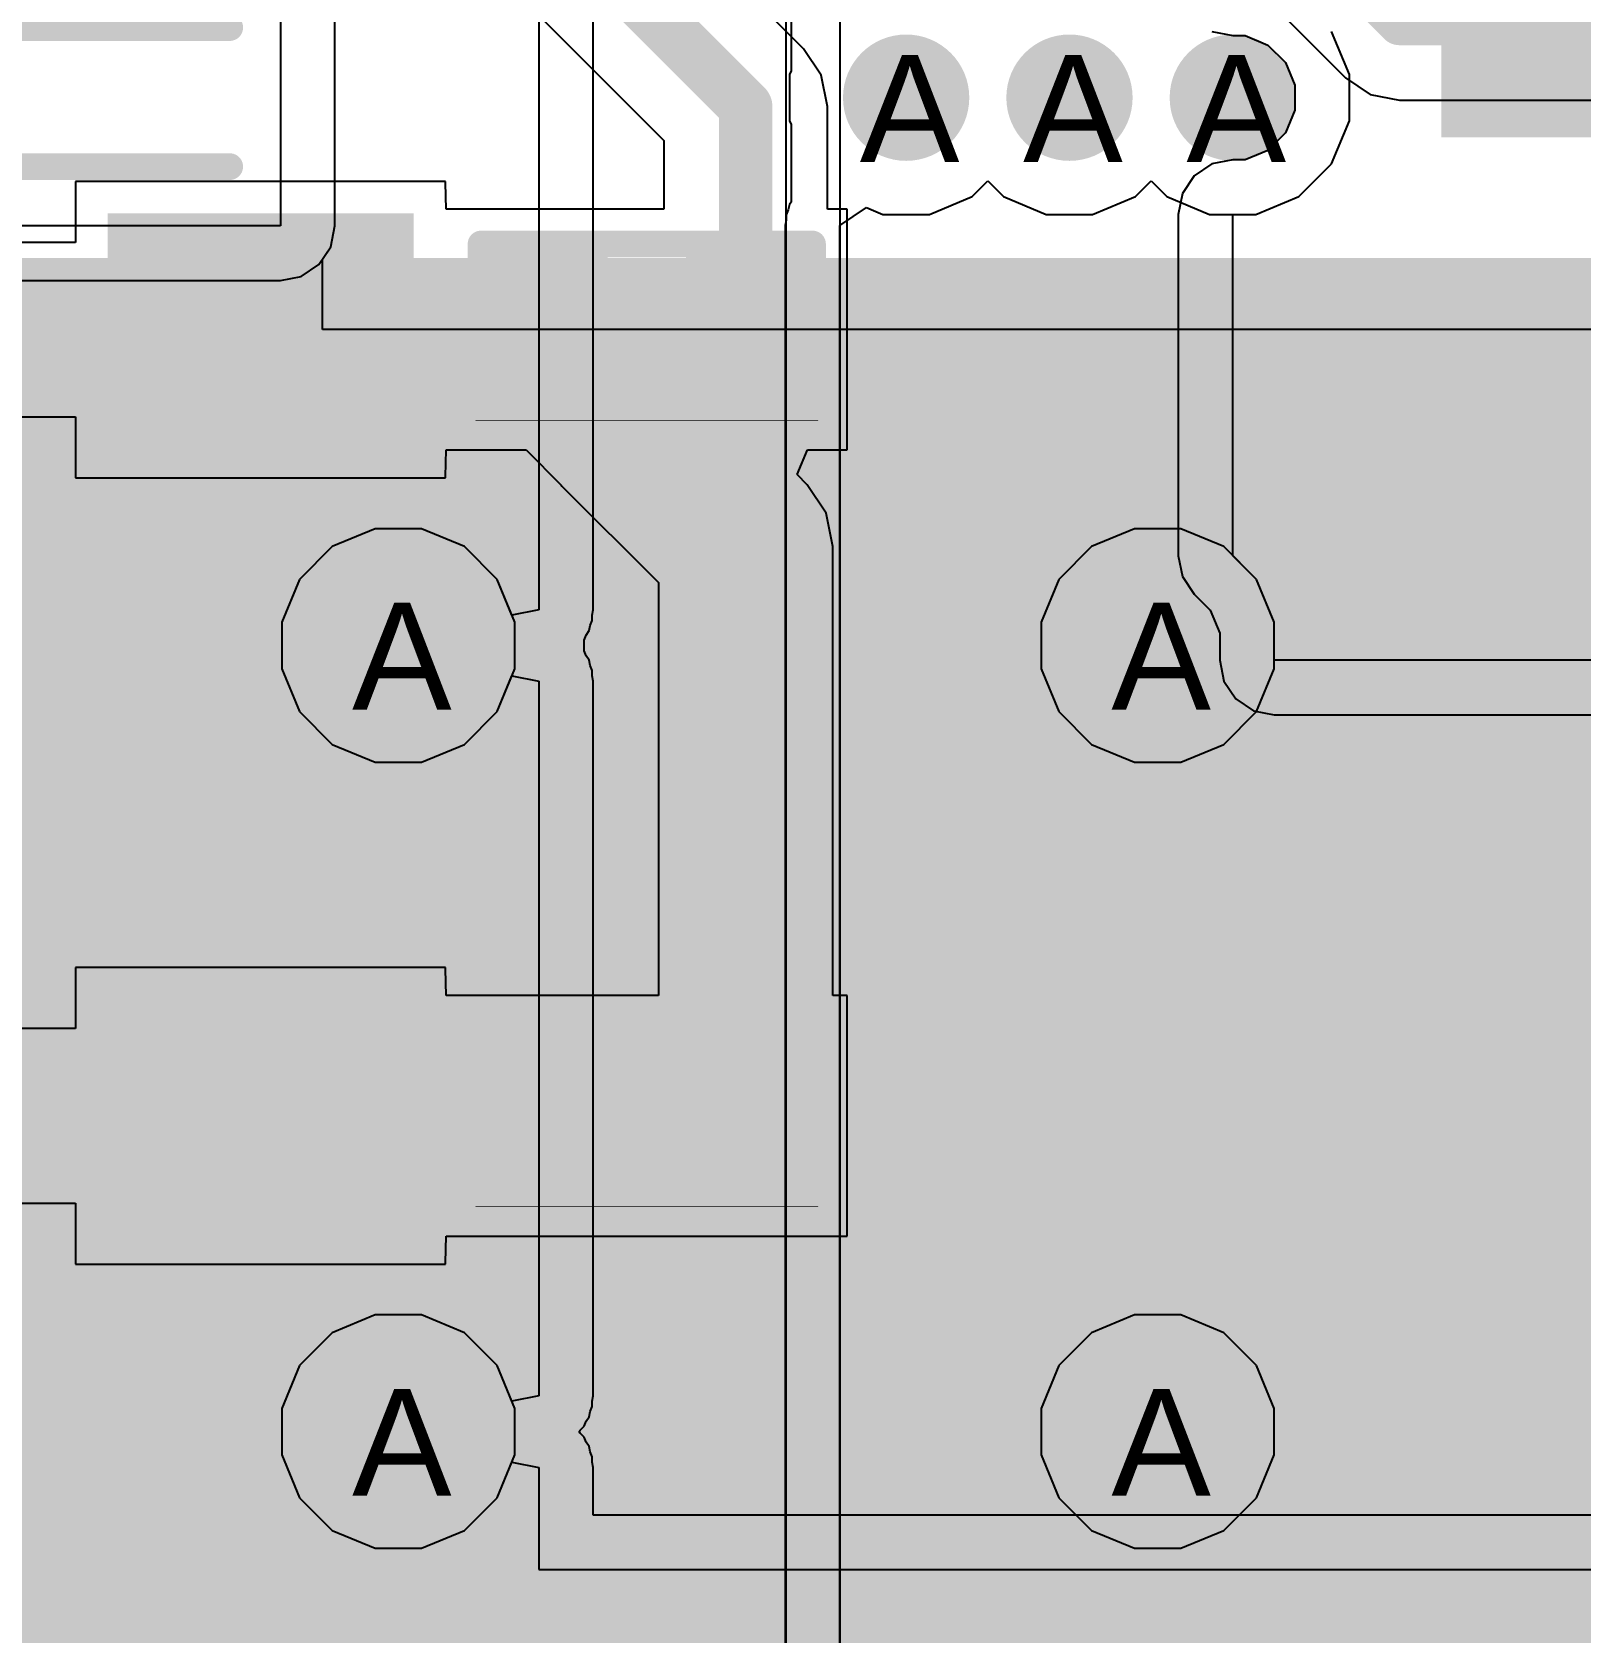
# Model space of a CAD drawing. Header units: inches. Extents: x 0 to 208, y 0 to 213.
# Drawn here: x 0.213 to 0.5028, y 3.0741 to 3.3735 of the extents above; entities that cross this region are included whole.
import ezdxf

# ---------------------------------------------------------------- set-up
doc = ezdxf.new("R2010")
doc.units = ezdxf.units.IN
doc.header["$MEASUREMENT"] = 0
for name, color, linetype in [('Bottom Layer', 5, 'Continuous'), ('Bottom Paste', 16, 'Continuous'), ('Bottom Solder', 6, 'Continuous'), ('Drill Drawing', 1, 'Continuous'), ('L2_GND1', 16, 'Continuous'), ('L3_SIG1', 76, 'Continuous'), ('L4_PWR', 90, 'Continuous'), ('L5_GND2', 156, 'Continuous'), ('L6_SIG2', 130, 'Continuous'), ('L7_GND3', 216, 'Continuous'), ('Top Layer', 1, 'Continuous'), ('Top Overlay', 2, 'Continuous'), ('Top Paste', 8, 'Continuous'), ('Top Solder', 216, 'Continuous'), ('Via Holes', 16, 'Continuous')]:
    doc.layers.add(name, color=color, linetype=linetype)
doc.styles.add('Arial', font='', dxfattribs={"height": 0.2})
doc.styles.get('Arial').set_extended_font_data('Arial')

# ---------------------------------------------------------------- blocks, each defined once
blk = doc.blocks.new('RVT1H101M0607_16')
at = {"layer": 'Top Layer'}
blk.add_hatch(color=1, dxfattribs=at).paths.add_polyline_path([(-0.17913385, 0.03149555), (-0.04133855, 0.03149555), (-0.04133855, -0.03149655), (-0.17913385, -0.03149655)])
at = {"layer": 'Top Paste'}
blk.add_hatch(color=8, dxfattribs=at).paths.add_polyline_path([(-0.17913385, 0.03149555), (-0.04133855, 0.03149555), (-0.04133855, -0.03149655), (-0.17913385, -0.03149655)])
at = {"layer": 'Top Solder'}
blk.add_hatch(color=216, dxfattribs=at).paths.add_polyline_path([(-0.18313385, 0.03549555), (-0.03733855, 0.03549555), (-0.03733855, -0.03549655), (-0.18313385, -0.03549655)])
blk = doc.blocks.new('TO_263_5__D2PAK__B_187')
at = {"layer": 'Bottom Layer'}
blk.add_hatch(color=5, dxfattribs=at).paths.add_polyline_path([(-0.22007865, 0.01505965), (0.22007885, 0.01505965), (0.22007885, -0.37509785), (-0.22007865, -0.37509785)])
at = {"layer": 'Bottom Paste'}
blk.add_hatch(color=16, dxfattribs=at).paths.add_polyline_path([(-0.22007865, 0.01505965), (0.22007885, 0.01505965), (0.22007885, -0.37509785), (-0.22007865, -0.37509785)])
at = {"layer": 'Bottom Solder'}
blk.add_hatch(color=6, dxfattribs=at).paths.add_polyline_path([(-0.22407865, 0.01905965), (0.22407885, 0.01905965), (0.22407885, -0.37909785), (-0.22407865, -0.37909785)])
blk = doc.blocks.new('TS_1185EC_C_D_B__193')
at = {"layer": 'Top Layer'}
for points in [[(-0.1003925, 0.04724375), (-0.0511799, 0.04724375), (-0.0511799, 0.01181065), (-0.1003925, 0.01181065)], [(0.0511815, 0.04724375), (0.1003941, 0.04724375), (0.1003941, 0.01181065), (0.0511815, 0.01181065)], [(-0.1003925, -0.01181225), (-0.0511799, -0.01181225), (-0.0511799, -0.04724535), (-0.1003925, -0.04724535)], [(0.0511815, -0.01181225), (0.1003941, -0.01181225), (0.1003941, -0.04724535), (0.0511815, -0.04724535)]]:
    blk.add_hatch(color=1, dxfattribs=at).paths.add_polyline_path(points)
at = {"layer": 'Top Paste'}
for points in [[(-0.1003925, 0.04724375), (-0.0511799, 0.04724375), (-0.0511799, 0.01181065), (-0.1003925, 0.01181065)], [(0.0511815, 0.04724375), (0.1003941, 0.04724375), (0.1003941, 0.01181065), (0.0511815, 0.01181065)], [(-0.1003925, -0.01181225), (-0.0511799, -0.01181225), (-0.0511799, -0.04724535), (-0.1003925, -0.04724535)], [(0.0511815, -0.01181225), (0.1003941, -0.01181225), (0.1003941, -0.04724535), (0.0511815, -0.04724535)]]:
    blk.add_hatch(color=8, dxfattribs=at).paths.add_polyline_path(points)
at = {"layer": 'Top Solder'}
for points in [[(-0.1043925, 0.05124375), (-0.0471799, 0.05124375), (-0.0471799, 0.00781065), (-0.1043925, 0.00781065)], [(0.0471815, 0.05124375), (0.1043941, 0.05124375), (0.1043941, 0.00781065), (0.0471815, 0.00781065)], [(-0.1043925, -0.00781225), (-0.0471799, -0.00781225), (-0.0471799, -0.05124535), (-0.1043925, -0.05124535)], [(0.0471815, -0.00781225), (0.1043941, -0.00781225), (0.1043941, -0.05124535), (0.0471815, -0.05124535)]]:
    blk.add_hatch(color=216, dxfattribs=at).paths.add_polyline_path(points)
at = {"layer": 'Top Overlay'}
for points in [[(-0.0700002, 0.0599992, 0.005, 0.005, 0), (0.0699998, 0.0599992, 0.005, 0.005, 0)], [(-0.1120002, 0.0239992, 0.005, 0.005, 0), (-0.1120002, 0.0339992, 0.005, 0.005, 0)], [(-0.1120002, 0.0339992, 0.005, 0.005, 0), (-0.1070002, 0.0289992, 0.005, 0.005, 0)], [(-0.1120002, 0.0239992, 0.005, 0.005, 0), (-0.1070002, 0.0289992, 0.005, 0.005, 0)], [(-0.0700002, -0.0600008, 0.005, 0.005, 0), (0.0699998, -0.0600008, 0.005, 0.005, 0)]]:
    blk.add_lwpolyline(points, format="xyseb", dxfattribs=at)
for points in [[(-0.0712502, 0.0599992, 0.0025, 0.0025, 1), (-0.0687502, 0.0599992, 0.0025, 0.0025, 1)], [(0.0687498, 0.0599992, 0.0025, 0.0025, 1), (0.0712498, 0.0599992, 0.0025, 0.0025, 1)], [(-0.1132502, 0.0339992, 0.0025, 0.0025, 1), (-0.1107502, 0.0339992, 0.0025, 0.0025, 1)], [(-0.1132502, 0.0339992, 0.0025, 0.0025, 1), (-0.1107502, 0.0339992, 0.0025, 0.0025, 1)], [(-0.1082502, 0.0289992, 0.0025, 0.0025, 1), (-0.1057502, 0.0289992, 0.0025, 0.0025, 1)], [(-0.1082502, 0.0289992, 0.0025, 0.0025, 1), (-0.1057502, 0.0289992, 0.0025, 0.0025, 1)], [(-0.1132502, 0.0239992, 0.0025, 0.0025, 1), (-0.1107502, 0.0239992, 0.0025, 0.0025, 1)], [(-0.1132502, 0.0239992, 0.0025, 0.0025, 1), (-0.1107502, 0.0239992, 0.0025, 0.0025, 1)], [(-0.0712502, -0.0600008, 0.0025, 0.0025, 1), (-0.0687502, -0.0600008, 0.0025, 0.0025, 1)], [(0.0687498, -0.0600008, 0.0025, 0.0025, 1), (0.0712498, -0.0600008, 0.0025, 0.0025, 1)]]:
    blk.add_lwpolyline(points, format="xyseb", close=True, dxfattribs=at)
blk = doc.blocks.new('TS_1185EC_C_D_B__194')
at = {"layer": 'Top Layer'}
for points in [[(-0.1003925, 0.04724375), (-0.0511799, 0.04724375), (-0.0511799, 0.01181065), (-0.1003925, 0.01181065)], [(0.0511815, 0.04724375), (0.1003941, 0.04724375), (0.1003941, 0.01181065), (0.0511815, 0.01181065)], [(-0.1003925, -0.01181225), (-0.0511799, -0.01181225), (-0.0511799, -0.04724535), (-0.1003925, -0.04724535)], [(0.0511815, -0.01181225), (0.1003941, -0.01181225), (0.1003941, -0.04724535), (0.0511815, -0.04724535)]]:
    blk.add_hatch(color=1, dxfattribs=at).paths.add_polyline_path(points)
at = {"layer": 'Top Paste'}
for points in [[(-0.1003925, 0.04724375), (-0.0511799, 0.04724375), (-0.0511799, 0.01181065), (-0.1003925, 0.01181065)], [(0.0511815, 0.04724375), (0.1003941, 0.04724375), (0.1003941, 0.01181065), (0.0511815, 0.01181065)], [(-0.1003925, -0.01181225), (-0.0511799, -0.01181225), (-0.0511799, -0.04724535), (-0.1003925, -0.04724535)], [(0.0511815, -0.01181225), (0.1003941, -0.01181225), (0.1003941, -0.04724535), (0.0511815, -0.04724535)]]:
    blk.add_hatch(color=8, dxfattribs=at).paths.add_polyline_path(points)
at = {"layer": 'Top Solder'}
for points in [[(-0.1043925, 0.05124375), (-0.0471799, 0.05124375), (-0.0471799, 0.00781065), (-0.1043925, 0.00781065)], [(0.0471815, 0.05124375), (0.1043941, 0.05124375), (0.1043941, 0.00781065), (0.0471815, 0.00781065)], [(-0.1043925, -0.00781225), (-0.0471799, -0.00781225), (-0.0471799, -0.05124535), (-0.1043925, -0.05124535)], [(0.0471815, -0.00781225), (0.1043941, -0.00781225), (0.1043941, -0.05124535), (0.0471815, -0.05124535)]]:
    blk.add_hatch(color=216, dxfattribs=at).paths.add_polyline_path(points)
at = {"layer": 'Top Overlay'}
for points in [[(-0.0700002, 0.0599992, 0.005, 0.005, 0), (0.0699998, 0.0599992, 0.005, 0.005, 0)], [(-0.1120002, 0.0239992, 0.005, 0.005, 0), (-0.1120002, 0.0339992, 0.005, 0.005, 0)], [(-0.1120002, 0.0339992, 0.005, 0.005, 0), (-0.1070002, 0.0289992, 0.005, 0.005, 0)], [(-0.1120002, 0.0239992, 0.005, 0.005, 0), (-0.1070002, 0.0289992, 0.005, 0.005, 0)], [(-0.0700002, -0.0600008, 0.005, 0.005, 0), (0.0699998, -0.0600008, 0.005, 0.005, 0)]]:
    blk.add_lwpolyline(points, format="xyseb", dxfattribs=at)
for points in [[(-0.0712502, 0.0599992, 0.0025, 0.0025, 1), (-0.0687502, 0.0599992, 0.0025, 0.0025, 1)], [(0.0687498, 0.0599992, 0.0025, 0.0025, 1), (0.0712498, 0.0599992, 0.0025, 0.0025, 1)], [(-0.1132502, 0.0339992, 0.0025, 0.0025, 1), (-0.1107502, 0.0339992, 0.0025, 0.0025, 1)], [(-0.1132502, 0.0339992, 0.0025, 0.0025, 1), (-0.1107502, 0.0339992, 0.0025, 0.0025, 1)], [(-0.1082502, 0.0289992, 0.0025, 0.0025, 1), (-0.1057502, 0.0289992, 0.0025, 0.0025, 1)], [(-0.1082502, 0.0289992, 0.0025, 0.0025, 1), (-0.1057502, 0.0289992, 0.0025, 0.0025, 1)], [(-0.1132502, 0.0239992, 0.0025, 0.0025, 1), (-0.1107502, 0.0239992, 0.0025, 0.0025, 1)], [(-0.1132502, 0.0239992, 0.0025, 0.0025, 1), (-0.1107502, 0.0239992, 0.0025, 0.0025, 1)], [(-0.0712502, -0.0600008, 0.0025, 0.0025, 1), (-0.0687502, -0.0600008, 0.0025, 0.0025, 1)], [(0.0687498, -0.0600008, 0.0025, 0.0025, 1), (0.0712498, -0.0600008, 0.0025, 0.0025, 1)]]:
    blk.add_lwpolyline(points, format="xyseb", close=True, dxfattribs=at)
blk = doc.blocks.new('TS_1185EC_C_D_B__195')
at = {"layer": 'Top Layer'}
for points in [[(-0.1003925, 0.04724375), (-0.0511799, 0.04724375), (-0.0511799, 0.01181065), (-0.1003925, 0.01181065)], [(0.0511815, 0.04724375), (0.1003941, 0.04724375), (0.1003941, 0.01181065), (0.0511815, 0.01181065)], [(-0.1003925, -0.01181225), (-0.0511799, -0.01181225), (-0.0511799, -0.04724535), (-0.1003925, -0.04724535)], [(0.0511815, -0.01181225), (0.1003941, -0.01181225), (0.1003941, -0.04724535), (0.0511815, -0.04724535)]]:
    blk.add_hatch(color=1, dxfattribs=at).paths.add_polyline_path(points)
at = {"layer": 'Top Paste'}
for points in [[(-0.1003925, 0.04724375), (-0.0511799, 0.04724375), (-0.0511799, 0.01181065), (-0.1003925, 0.01181065)], [(0.0511815, 0.04724375), (0.1003941, 0.04724375), (0.1003941, 0.01181065), (0.0511815, 0.01181065)], [(-0.1003925, -0.01181225), (-0.0511799, -0.01181225), (-0.0511799, -0.04724535), (-0.1003925, -0.04724535)], [(0.0511815, -0.01181225), (0.1003941, -0.01181225), (0.1003941, -0.04724535), (0.0511815, -0.04724535)]]:
    blk.add_hatch(color=8, dxfattribs=at).paths.add_polyline_path(points)
at = {"layer": 'Top Solder'}
for points in [[(-0.1043925, 0.05124375), (-0.0471799, 0.05124375), (-0.0471799, 0.00781065), (-0.1043925, 0.00781065)], [(0.0471815, 0.05124375), (0.1043941, 0.05124375), (0.1043941, 0.00781065), (0.0471815, 0.00781065)], [(-0.1043925, -0.00781225), (-0.0471799, -0.00781225), (-0.0471799, -0.05124535), (-0.1043925, -0.05124535)], [(0.0471815, -0.00781225), (0.1043941, -0.00781225), (0.1043941, -0.05124535), (0.0471815, -0.05124535)]]:
    blk.add_hatch(color=216, dxfattribs=at).paths.add_polyline_path(points)
at = {"layer": 'Top Overlay'}
for points in [[(-0.0700002, 0.0599992, 0.005, 0.005, 0), (0.0699998, 0.0599992, 0.005, 0.005, 0)], [(-0.1120002, 0.0239992, 0.005, 0.005, 0), (-0.1120002, 0.0339992, 0.005, 0.005, 0)], [(-0.1120002, 0.0339992, 0.005, 0.005, 0), (-0.1070002, 0.0289992, 0.005, 0.005, 0)], [(-0.1120002, 0.0239992, 0.005, 0.005, 0), (-0.1070002, 0.0289992, 0.005, 0.005, 0)], [(-0.0700002, -0.0600008, 0.005, 0.005, 0), (0.0699998, -0.0600008, 0.005, 0.005, 0)]]:
    blk.add_lwpolyline(points, format="xyseb", dxfattribs=at)
for points in [[(-0.0712502, 0.0599992, 0.0025, 0.0025, 1), (-0.0687502, 0.0599992, 0.0025, 0.0025, 1)], [(0.0687498, 0.0599992, 0.0025, 0.0025, 1), (0.0712498, 0.0599992, 0.0025, 0.0025, 1)], [(-0.1132502, 0.0339992, 0.0025, 0.0025, 1), (-0.1107502, 0.0339992, 0.0025, 0.0025, 1)], [(-0.1132502, 0.0339992, 0.0025, 0.0025, 1), (-0.1107502, 0.0339992, 0.0025, 0.0025, 1)], [(-0.1082502, 0.0289992, 0.0025, 0.0025, 1), (-0.1057502, 0.0289992, 0.0025, 0.0025, 1)], [(-0.1082502, 0.0289992, 0.0025, 0.0025, 1), (-0.1057502, 0.0289992, 0.0025, 0.0025, 1)], [(-0.1132502, 0.0239992, 0.0025, 0.0025, 1), (-0.1107502, 0.0239992, 0.0025, 0.0025, 1)], [(-0.1132502, 0.0239992, 0.0025, 0.0025, 1), (-0.1107502, 0.0239992, 0.0025, 0.0025, 1)], [(-0.0712502, -0.0600008, 0.0025, 0.0025, 1), (-0.0687502, -0.0600008, 0.0025, 0.0025, 1)], [(0.0687498, -0.0600008, 0.0025, 0.0025, 1), (0.0712498, -0.0600008, 0.0025, 0.0025, 1)]]:
    blk.add_lwpolyline(points, format="xyseb", close=True, dxfattribs=at)
blk = doc.blocks.new('R___0402_202')
at = {"layer": 'Top Layer'}
for points in [[(-0.027501, -0.0124987), (-0.027501, 0.0125013), (-0.009500999999999999, 0.0125013), (-0.009501, -0.0124987)], [(0.009498999999999999, -0.0124987), (0.009499000000000002, 0.0125013), (0.027499, 0.0125013), (0.027499, -0.0124987)]]:
    blk.add_hatch(color=1, dxfattribs=at).paths.add_polyline_path(points)
at = {"layer": 'Top Paste'}
for points in [[(-0.027501, -0.0124987), (-0.027501, 0.0125013), (-0.009500999999999999, 0.0125013), (-0.009501, -0.0124987)], [(0.009498999999999999, -0.0124987), (0.009499000000000002, 0.0125013), (0.027499, 0.0125013), (0.027499, -0.0124987)]]:
    blk.add_hatch(color=8, dxfattribs=at).paths.add_polyline_path(points)
at = {"layer": 'Top Solder'}
for points in [[(-0.0296664, -0.0146641), (-0.0296664, 0.0146667), (-0.007335599999999999, 0.0146667), (-0.007335600000000001, -0.0146641)], [(0.007333599999999998, -0.0146641), (0.007333600000000002, 0.0146667), (0.0296644, 0.0146667), (0.0296644, -0.0146641)]]:
    blk.add_hatch(color=216, dxfattribs=at).paths.add_polyline_path(points)
at = {"layer": 'Top Overlay'}
for points in [[(-0.031001, -0.0159987, 0.005, 0.005, 0), (-0.031001, 0.0160013, 0.005, 0.005, 0)], [(-0.031001, 0.0160013, 0.005, 0.005, 0), (0.030999, 0.0160013, 0.005, 0.005, 0)], [(0.030999, -0.0159987, 0.005, 0.005, 0), (0.030999, 0.0160013, 0.005, 0.005, 0)], [(-0.031001, -0.0159987, 0.005, 0.005, 0), (0.030999, -0.0159987, 0.005, 0.005, 0)], [(-0.032001, -0.0169987, 0.000127, 0.000127, 0), (0.031999, -0.0169987, 0.000127, 0.000127, 0)]]:
    blk.add_lwpolyline(points, format="xyseb", dxfattribs=at)
for points in [[(-0.032251, 0.0160013, 0.0025, 0.0025, 1), (-0.029751, 0.0160013, 0.0025, 0.0025, 1)], [(-0.032251, 0.0160013, 0.0025, 0.0025, 1), (-0.029751, 0.0160013, 0.0025, 0.0025, 1)], [(0.029749, 0.0160013, 0.0025, 0.0025, 1), (0.032249, 0.0160013, 0.0025, 0.0025, 1)], [(0.029749, 0.0160013, 0.0025, 0.0025, 1), (0.032249, 0.0160013, 0.0025, 0.0025, 1)], [(-0.032251, -0.0159987, 0.0025, 0.0025, 1), (-0.029751, -0.0159987, 0.0025, 0.0025, 1)], [(-0.032251, -0.0159987, 0.0025, 0.0025, 1), (-0.029751, -0.0159987, 0.0025, 0.0025, 1)], [(0.029749, -0.0159987, 0.0025, 0.0025, 1), (0.032249, -0.0159987, 0.0025, 0.0025, 1)], [(0.029749, -0.0159987, 0.0025, 0.0025, 1), (0.032249, -0.0159987, 0.0025, 0.0025, 1)], [(-0.0320327, -0.0169987, 6.35e-05, 6.35e-05, 1), (-0.0319693, -0.0169987, 6.35e-05, 6.35e-05, 1)], [(0.0319673, -0.0169987, 6.35e-05, 6.35e-05, 1), (0.0320307, -0.0169987, 6.35e-05, 6.35e-05, 1)]]:
    blk.add_lwpolyline(points, format="xyseb", close=True, dxfattribs=at)
blk = doc.blocks.new('R___0402_203')
at = {"layer": 'Top Layer'}
for points in [[(-0.0274998, -0.0124987), (-0.0274998, 0.0125013), (-0.0094998, 0.0125013), (-0.009499800000000001, -0.0124987)], [(0.009500199999999999, -0.0124987), (0.009500200000000002, 0.0125013), (0.0275002, 0.0125013), (0.0275002, -0.0124987)]]:
    blk.add_hatch(color=1, dxfattribs=at).paths.add_polyline_path(points)
at = {"layer": 'Top Paste'}
for points in [[(-0.0274998, -0.0124987), (-0.0274998, 0.0125013), (-0.0094998, 0.0125013), (-0.009499800000000001, -0.0124987)], [(0.009500199999999999, -0.0124987), (0.009500200000000002, 0.0125013), (0.0275002, 0.0125013), (0.0275002, -0.0124987)]]:
    blk.add_hatch(color=8, dxfattribs=at).paths.add_polyline_path(points)
at = {"layer": 'Top Solder'}
for points in [[(-0.0296652, -0.0146641), (-0.0296652, 0.0146667), (-0.007334399999999999, 0.0146667), (-0.007334400000000001, -0.0146641)], [(0.007334799999999999, -0.0146641), (0.007334800000000002, 0.0146667), (0.0296656, 0.0146667), (0.0296656, -0.0146641)]]:
    blk.add_hatch(color=216, dxfattribs=at).paths.add_polyline_path(points)
at = {"layer": 'Top Overlay'}
for points in [[(-0.0309998, 0.0160013, 0.005, 0.005, 0), (0.0310002, 0.0160013, 0.005, 0.005, 0)], [(-0.0309998, -0.0159987, 0.005, 0.005, 0), (-0.0309998, 0.0160013, 0.005, 0.005, 0)], [(0.0310002, -0.0159987, 0.005, 0.005, 0), (0.0310002, 0.0160013, 0.005, 0.005, 0)], [(-0.0309998, -0.0159987, 0.005, 0.005, 0), (0.0310002, -0.0159987, 0.005, 0.005, 0)], [(-0.0319998, -0.0169987, 0.000127, 0.000127, 0), (0.0320002, -0.0169987, 0.000127, 0.000127, 0)]]:
    blk.add_lwpolyline(points, format="xyseb", dxfattribs=at)
for points in [[(-0.0322498, 0.0160013, 0.0025, 0.0025, 1), (-0.0297498, 0.0160013, 0.0025, 0.0025, 1)], [(-0.0322498, 0.0160013, 0.0025, 0.0025, 1), (-0.0297498, 0.0160013, 0.0025, 0.0025, 1)], [(0.0297502, 0.0160013, 0.0025, 0.0025, 1), (0.0322502, 0.0160013, 0.0025, 0.0025, 1)], [(0.0297502, 0.0160013, 0.0025, 0.0025, 1), (0.0322502, 0.0160013, 0.0025, 0.0025, 1)], [(-0.0322498, -0.0159987, 0.0025, 0.0025, 1), (-0.0297498, -0.0159987, 0.0025, 0.0025, 1)], [(-0.0322498, -0.0159987, 0.0025, 0.0025, 1), (-0.0297498, -0.0159987, 0.0025, 0.0025, 1)], [(0.0297502, -0.0159987, 0.0025, 0.0025, 1), (0.0322502, -0.0159987, 0.0025, 0.0025, 1)], [(0.0297502, -0.0159987, 0.0025, 0.0025, 1), (0.0322502, -0.0159987, 0.0025, 0.0025, 1)], [(-0.0320315, -0.0169987, 6.35e-05, 6.35e-05, 1), (-0.0319681, -0.0169987, 6.35e-05, 6.35e-05, 1)], [(0.0319685, -0.0169987, 6.35e-05, 6.35e-05, 1), (0.0320319, -0.0169987, 6.35e-05, 6.35e-05, 1)]]:
    blk.add_lwpolyline(points, format="xyseb", close=True, dxfattribs=at)

msp = doc.modelspace()

# ---------------------------------------------------------------- hatches: boundary and pattern name
at = {"layer": 'Bottom Layer'}
h = msp.add_hatch(color=5, dxfattribs=at)
edge = h.paths.add_edge_path()
edge.add_arc((0.3765338, 3.3611902), 0.011811, 0, 360)
h = msp.add_hatch(color=5, dxfattribs=at)
edge = h.paths.add_edge_path()
edge.add_arc((0.4070858, 3.3611902), 0.011811, 0, 360)
h = msp.add_hatch(color=5, dxfattribs=at)
edge = h.paths.add_edge_path()
edge.add_arc((0.4376378, 3.3611902), 0.011811, 0, 360)
h = msp.add_hatch(color=5, dxfattribs=at)
edge = h.paths.add_edge_path()
edge.add_arc((0.2815504, 3.2587702), 0.011811, 0, 360)
h = msp.add_hatch(color=5, dxfattribs=at)
edge = h.paths.add_edge_path()
edge.add_arc((0.4235801, 3.2587702), 0.011811, 0, 360)
h = msp.add_hatch(color=5, dxfattribs=at)
edge = h.paths.add_edge_path()
edge.add_arc((0.2815504, 3.1117842), 0.011811, 0, 360)
h = msp.add_hatch(color=5, dxfattribs=at)
edge = h.paths.add_edge_path()
edge.add_arc((0.4235801, 3.1117842), 0.011811, 0, 360)
at = {"layer": 'L2_GND1'}
h = msp.add_hatch(color=16, dxfattribs=at)
edge = h.paths.add_edge_path()
edge.add_arc((0.3765338, 3.3611902), 0.011811, 0, 360)
h = msp.add_hatch(color=16, dxfattribs=at)
edge = h.paths.add_edge_path()
edge.add_arc((0.4070858, 3.3611902), 0.011811, 0, 360)
h = msp.add_hatch(color=16, dxfattribs=at)
edge = h.paths.add_edge_path()
edge.add_arc((0.4376378, 3.3611902), 0.011811, 0, 360)
h = msp.add_hatch(color=16, dxfattribs=at)
edge = h.paths.add_edge_path()
edge.add_arc((0.2815504, 3.2587702), 0.011811, 0, 360)
h = msp.add_hatch(color=16, dxfattribs=at)
edge = h.paths.add_edge_path()
edge.add_arc((0.4235801, 3.2587702), 0.011811, 0, 360)
h = msp.add_hatch(color=16, dxfattribs=at)
edge = h.paths.add_edge_path()
edge.add_arc((0.2815504, 3.1117842), 0.011811, 0, 360)
h = msp.add_hatch(color=16, dxfattribs=at)
edge = h.paths.add_edge_path()
edge.add_arc((0.4235801, 3.1117842), 0.011811, 0, 360)
at = {"layer": 'L3_SIG1'}
h = msp.add_hatch(color=76, dxfattribs=at)
edge = h.paths.add_edge_path()
edge.add_arc((0.3765338, 3.3611902), 0.011811, 0, 360)
h = msp.add_hatch(color=76, dxfattribs=at)
edge = h.paths.add_edge_path()
edge.add_arc((0.4070858, 3.3611902), 0.011811, 0, 360)
h = msp.add_hatch(color=76, dxfattribs=at)
edge = h.paths.add_edge_path()
edge.add_arc((0.4376378, 3.3611902), 0.011811, 0, 360)
h = msp.add_hatch(color=76, dxfattribs=at)
edge = h.paths.add_edge_path()
edge.add_arc((0.2815504, 3.2587702), 0.011811, 0, 360)
h = msp.add_hatch(color=76, dxfattribs=at)
edge = h.paths.add_edge_path()
edge.add_arc((0.4235801, 3.2587702), 0.011811, 0, 360)
h = msp.add_hatch(color=76, dxfattribs=at)
edge = h.paths.add_edge_path()
edge.add_arc((0.2815504, 3.1117842), 0.011811, 0, 360)
h = msp.add_hatch(color=76, dxfattribs=at)
edge = h.paths.add_edge_path()
edge.add_arc((0.4235801, 3.1117842), 0.011811, 0, 360)
at = {"layer": 'L4_PWR'}
h = msp.add_hatch(color=90, dxfattribs=at)
edge = h.paths.add_edge_path()
edge.add_arc((0.3765338, 3.3611902), 0.011811, 0, 360)
h = msp.add_hatch(color=90, dxfattribs=at)
edge = h.paths.add_edge_path()
edge.add_arc((0.4070858, 3.3611902), 0.011811, 0, 360)
h = msp.add_hatch(color=90, dxfattribs=at)
edge = h.paths.add_edge_path()
edge.add_arc((0.4376378, 3.3611902), 0.011811, 0, 360)
h = msp.add_hatch(color=90, dxfattribs=at)
edge = h.paths.add_edge_path()
edge.add_arc((0.2815504, 3.2587702), 0.011811, 0, 360)
h = msp.add_hatch(color=90, dxfattribs=at)
edge = h.paths.add_edge_path()
edge.add_arc((0.4235801, 3.2587702), 0.011811, 0, 360)
h = msp.add_hatch(color=90, dxfattribs=at)
edge = h.paths.add_edge_path()
edge.add_arc((0.2815504, 3.1117842), 0.011811, 0, 360)
h = msp.add_hatch(color=90, dxfattribs=at)
edge = h.paths.add_edge_path()
edge.add_arc((0.4235801, 3.1117842), 0.011811, 0, 360)
at = {"layer": 'L5_GND2'}
h = msp.add_hatch(color=156, dxfattribs=at)
edge = h.paths.add_edge_path()
edge.add_arc((0.3765338, 3.3611902), 0.011811, 0, 360)
h = msp.add_hatch(color=156, dxfattribs=at)
edge = h.paths.add_edge_path()
edge.add_arc((0.4070858, 3.3611902), 0.011811, 0, 360)
h = msp.add_hatch(color=156, dxfattribs=at)
edge = h.paths.add_edge_path()
edge.add_arc((0.4376378, 3.3611902), 0.011811, 0, 360)
h = msp.add_hatch(color=156, dxfattribs=at)
edge = h.paths.add_edge_path()
edge.add_arc((0.2815504, 3.2587702), 0.011811, 0, 360)
h = msp.add_hatch(color=156, dxfattribs=at)
edge = h.paths.add_edge_path()
edge.add_arc((0.4235801, 3.2587702), 0.011811, 0, 360)
h = msp.add_hatch(color=156, dxfattribs=at)
edge = h.paths.add_edge_path()
edge.add_arc((0.2815504, 3.1117842), 0.011811, 0, 360)
h = msp.add_hatch(color=156, dxfattribs=at)
edge = h.paths.add_edge_path()
edge.add_arc((0.4235801, 3.1117842), 0.011811, 0, 360)
at = {"layer": 'L6_SIG2'}
h = msp.add_hatch(color=130, dxfattribs=at)
edge = h.paths.add_edge_path()
edge.add_arc((0.3765338, 3.3611902), 0.011811, 0, 360)
h = msp.add_hatch(color=130, dxfattribs=at)
edge = h.paths.add_edge_path()
edge.add_arc((0.4070858, 3.3611902), 0.011811, 0, 360)
h = msp.add_hatch(color=130, dxfattribs=at)
edge = h.paths.add_edge_path()
edge.add_arc((0.4376378, 3.3611902), 0.011811, 0, 360)
h = msp.add_hatch(color=130, dxfattribs=at)
edge = h.paths.add_edge_path()
edge.add_arc((0.2815504, 3.2587702), 0.011811, 0, 360)
h = msp.add_hatch(color=130, dxfattribs=at)
edge = h.paths.add_edge_path()
edge.add_arc((0.4235801, 3.2587702), 0.011811, 0, 360)
h = msp.add_hatch(color=130, dxfattribs=at)
edge = h.paths.add_edge_path()
edge.add_arc((0.2815504, 3.1117842), 0.011811, 0, 360)
h = msp.add_hatch(color=130, dxfattribs=at)
edge = h.paths.add_edge_path()
edge.add_arc((0.4235801, 3.1117842), 0.011811, 0, 360)
at = {"layer": 'L7_GND3'}
h = msp.add_hatch(color=216, dxfattribs=at)
edge = h.paths.add_edge_path()
edge.add_arc((0.3765338, 3.3611902), 0.011811, 0, 360)
h = msp.add_hatch(color=216, dxfattribs=at)
edge = h.paths.add_edge_path()
edge.add_arc((0.4070858, 3.3611902), 0.011811, 0, 360)
h = msp.add_hatch(color=216, dxfattribs=at)
edge = h.paths.add_edge_path()
edge.add_arc((0.4376378, 3.3611902), 0.011811, 0, 360)
h = msp.add_hatch(color=216, dxfattribs=at)
edge = h.paths.add_edge_path()
edge.add_arc((0.2815504, 3.2587702), 0.011811, 0, 360)
h = msp.add_hatch(color=216, dxfattribs=at)
edge = h.paths.add_edge_path()
edge.add_arc((0.4235801, 3.2587702), 0.011811, 0, 360)
h = msp.add_hatch(color=216, dxfattribs=at)
edge = h.paths.add_edge_path()
edge.add_arc((0.2815504, 3.1117842), 0.011811, 0, 360)
h = msp.add_hatch(color=216, dxfattribs=at)
edge = h.paths.add_edge_path()
edge.add_arc((0.4235801, 3.1117842), 0.011811, 0, 360)
at = {"layer": 'Top Layer'}
h = msp.add_hatch(color=1, dxfattribs=at)
edge = h.paths.add_edge_path()
edge.add_arc((0.3765338, 3.3611902), 0.011811, 0, 360)
h = msp.add_hatch(color=1, dxfattribs=at)
edge = h.paths.add_edge_path()
edge.add_arc((0.4070858, 3.3611902), 0.011811, 0, 360)
h = msp.add_hatch(color=1, dxfattribs=at)
edge = h.paths.add_edge_path()
edge.add_arc((0.4376378, 3.3611902), 0.011811, 0, 360)
h = msp.add_hatch(color=1, dxfattribs=at)
edge = h.paths.add_edge_path()
edge.add_arc((0.2815504, 3.2587702), 0.011811, 0, 360)
h = msp.add_hatch(color=1, dxfattribs=at)
edge = h.paths.add_edge_path()
edge.add_arc((0.4235801, 3.2587702), 0.011811, 0, 360)
h = msp.add_hatch(color=1, dxfattribs=at)
edge = h.paths.add_edge_path()
edge.add_arc((0.2815504, 3.1117842), 0.011811, 0, 360)
h = msp.add_hatch(color=1, dxfattribs=at)
edge = h.paths.add_edge_path()
edge.add_arc((0.4235801, 3.1117842), 0.011811, 0, 360)
at = {"layer": 'Via Holes'}
h = msp.add_hatch(color=7, dxfattribs=at)
edge = h.paths.add_edge_path()
edge.add_arc((0.3765338, 3.3611902), 0.0059055, 0, 360)
h = msp.add_hatch(color=7, dxfattribs=at)
edge = h.paths.add_edge_path()
edge.add_arc((0.4070858, 3.3611902), 0.0059055, 0, 360)
h = msp.add_hatch(color=7, dxfattribs=at)
edge = h.paths.add_edge_path()
edge.add_arc((0.4376378, 3.3611902), 0.0059055, 0, 360)
h = msp.add_hatch(color=7, dxfattribs=at)
edge = h.paths.add_edge_path()
edge.add_arc((0.2815504, 3.2587702), 0.0059055, 0, 360)
h = msp.add_hatch(color=7, dxfattribs=at)
edge = h.paths.add_edge_path()
edge.add_arc((0.4235801, 3.2587702), 0.0059055, 0, 360)
h = msp.add_hatch(color=7, dxfattribs=at)
edge = h.paths.add_edge_path()
edge.add_arc((0.2815504, 3.1117842), 0.0059055, 0, 360)
h = msp.add_hatch(color=7, dxfattribs=at)
edge = h.paths.add_edge_path()
edge.add_arc((0.4235801, 3.1117842), 0.0059055, 0, 360)

# ---------------------------------------------------------------- linework, layer by layer
at = {"layer": 'Bottom Layer'}
for p, q in [((0.2594878, 3.4412467), (0.2594878, 3.3372009)), ((0.2696837, 3.3372009), (0.2696837, 3.4310508)), ((0.2696837, 3.3372009), (0.2696837, 3.4298888)), ((0.2594878, 3.3372009), (0.0896571, 3.3372009)), ((0.2689076, 3.3332991), (0.2696837, 3.3372009)), ((0.2689076, 3.3332991), (0.2696837, 3.3372009)), ((0.2666974, 3.3299913), (0.2689076, 3.3332991)), ((0.2673808, 3.3310141), (0.2689076, 3.3332991)), ((0.2633896, 3.3277811), (0.2666974, 3.3299913)), ((0.2673808, 3.3178269), (0.2673808, 3.3310141)), ((0.099814, 3.327005), (0.2594878, 3.327005)), ((0.2594878, 3.327005), (0.2633896, 3.3277811)), ((0.5396186, 3.3178269), (0.2673808, 3.3178269))]:
    msp.add_line(p, q, dxfattribs=at)
at = {"layer": 'L2_GND1'}
for p, q in [((0.354, 3.526), (0.354, 3.0380798)), ((0.3641959, 3.0380798), (0.3641959, 3.5158041)), ((0.2772119, 3.2805812), (0.2691955, 3.2772607)), ((0.2858889, 3.2805812), (0.2772119, 3.2805812)), ((0.2939053, 3.2772607), (0.2858889, 3.2805812)), ((0.2691955, 3.2772607), (0.2630599, 3.2711251)), ((0.3000409, 3.2711251), (0.2939053, 3.2772607)), ((0.2630599, 3.2711251), (0.2597394, 3.2631087)), ((0.3033614, 3.2631087), (0.3000409, 3.2711251)), ((0.2597394, 3.2631087), (0.2597394, 3.2544317)), ((0.3033614, 3.2544317), (0.3033614, 3.2631087)), ((0.2597394, 3.2544317), (0.2630599, 3.2464153)), ((0.3000409, 3.2464153), (0.3033614, 3.2544317)), ((0.2630599, 3.2464153), (0.2691955, 3.2402797)), ((0.2939053, 3.2402797), (0.3000409, 3.2464153)), ((0.2691955, 3.2402797), (0.2772119, 3.2369592)), ((0.2858889, 3.2369592), (0.2939053, 3.2402797)), ((0.2772119, 3.2369592), (0.2858889, 3.2369592)), ((0.2772119, 3.1335952), (0.2691955, 3.1302747)), ((0.2858889, 3.1335952), (0.2772119, 3.1335952)), ((0.2939053, 3.1302747), (0.2858889, 3.1335952)), ((0.2691955, 3.1302747), (0.2630599, 3.1241391)), ((0.3000409, 3.1241391), (0.2939053, 3.1302747)), ((0.2630599, 3.1241391), (0.2597394, 3.1161227)), ((0.3033614, 3.1161227), (0.3000409, 3.1241391)), ((0.2597394, 3.1161227), (0.2597394, 3.1074457)), ((0.3033614, 3.1074457), (0.3033614, 3.1161227)), ((0.2597394, 3.1074457), (0.2630599, 3.0994293)), ((0.3000409, 3.0994293), (0.3033614, 3.1074457)), ((0.2630599, 3.0994293), (0.2691955, 3.0932937)), ((0.2939053, 3.0932937), (0.3000409, 3.0994293)), ((0.2691955, 3.0932937), (0.2772119, 3.0899732)), ((0.2858889, 3.0899732), (0.2939053, 3.0932937)), ((0.2772119, 3.0899732), (0.2858889, 3.0899732))]:
    msp.add_line(p, q, dxfattribs=at)
at = {"layer": 'L3_SIG1'}
for p, q in [((0.3078058, 3.947), (0.3078058, 3.2654447)), ((0.3180017, 3.2654447), (0.3180017, 3.947)), ((0.2772119, 3.2805812), (0.2691955, 3.2772607)), ((0.2858889, 3.2805812), (0.2772119, 3.2805812)), ((0.2939053, 3.2772607), (0.2858889, 3.2805812)), ((0.2691955, 3.2772607), (0.2630599, 3.2711251)), ((0.3000409, 3.2711251), (0.2939053, 3.2772607)), ((0.2630599, 3.2711251), (0.2597394, 3.2631087)), ((0.3028058, 3.2644501), (0.3000409, 3.2711251)), ((0.2597394, 3.2631087), (0.2597394, 3.2544317)), ((0.3078058, 3.2654447), (0.3028058, 3.2644501)), ((0.3174215, 3.262528), (0.3178058, 3.2634557)), ((0.3178058, 3.2644598), (0.3180017, 3.2654447)), ((0.3178058, 3.2634557), (0.3178058, 3.2644598)), ((0.3162834, 3.2597803), (0.3166676, 3.2607078)), ((0.3162835, 3.2577601), (0.3162834, 3.2597803)), ((0.3166676, 3.2607078), (0.3172256, 3.2615429)), ((0.3172256, 3.2615429), (0.3174215, 3.262528)), ((0.3166679, 3.2568322), (0.3162835, 3.2577601)), ((0.3172256, 3.2559975), (0.3166679, 3.2568322)), ((0.2597394, 3.2544317), (0.2630599, 3.2464153)), ((0.3174215, 3.2550129), (0.3172256, 3.2559975)), ((0.3178059, 3.2540847), (0.3174215, 3.2550129)), ((0.3178059, 3.2530802), (0.3178059, 3.2540847)), ((0.3000409, 3.2464153), (0.3028058, 3.2530903)), ((0.3028058, 3.2530903), (0.3078058, 3.2520957)), ((0.3078058, 3.2520957), (0.3078058, 3.1184587)), ((0.3180017, 3.2520957), (0.3178059, 3.2530802)), ((0.3180017, 3.1184587), (0.3180017, 3.2520957)), ((0.2630599, 3.2464153), (0.2691955, 3.2402797)), ((0.2939053, 3.2402797), (0.3000409, 3.2464153)), ((0.2691955, 3.2402797), (0.2772119, 3.2369592)), ((0.2858889, 3.2369592), (0.2939053, 3.2402797)), ((0.2772119, 3.2369592), (0.2858889, 3.2369592)), ((0.2772119, 3.1335952), (0.2691955, 3.1302747)), ((0.2858889, 3.1335952), (0.2772119, 3.1335952)), ((0.2939053, 3.1302747), (0.2858889, 3.1335952)), ((0.2691955, 3.1302747), (0.2630599, 3.1241391)), ((0.3000409, 3.1241391), (0.2939053, 3.1302747)), ((0.2630599, 3.1241391), (0.2597394, 3.1161227)), ((0.3028058, 3.1174641), (0.3000409, 3.1241391)), ((0.2597394, 3.1161227), (0.2597394, 3.1074457)), ((0.3078058, 3.1184587), (0.3028058, 3.1174641)), ((0.3174215, 3.115542), (0.3178058, 3.1164697)), ((0.3178058, 3.1174738), (0.3180017, 3.1184587)), ((0.3178058, 3.1164697), (0.3178058, 3.1174738)), ((0.3162834, 3.1127942), (0.3166676, 3.1137218)), ((0.3166676, 3.1137218), (0.3172256, 3.1145569)), ((0.3172256, 3.1145569), (0.3174215, 3.115542)), ((0.3153729, 3.1117842), (0.3155733, 3.1120841)), ((0.3155732, 3.1114844), (0.3153729, 3.1117842)), ((0.3162835, 3.1107742), (0.3155732, 3.1114844)), ((0.3155733, 3.1120841), (0.3162834, 3.1127942)), ((0.3166679, 3.1098462), (0.3162835, 3.1107742)), ((0.2597394, 3.1074457), (0.2630599, 3.0994293)), ((0.3172256, 3.1090115), (0.3166679, 3.1098462)), ((0.3174215, 3.1080269), (0.3172256, 3.1090115)), ((0.3178059, 3.1070987), (0.3174215, 3.1080269)), ((0.3178059, 3.1060942), (0.3178059, 3.1070987)), ((0.3000409, 3.0994293), (0.3028058, 3.1061043)), ((0.3028058, 3.1061043), (0.3078058, 3.1051097)), ((0.3078058, 3.1051097), (0.3078058, 3.086)), ((0.3180017, 3.1051097), (0.3178059, 3.1060942)), ((0.3180017, 3.0961959), (0.3180017, 3.1051097)), ((0.2630599, 3.0994293), (0.2691955, 3.0932937)), ((0.2939053, 3.0932937), (0.3000409, 3.0994293)), ((0.6390788, 3.0961959), (0.3180017, 3.0961959)), ((0.2691955, 3.0932937), (0.2772119, 3.0899732)), ((0.2858889, 3.0899732), (0.2939053, 3.0932937)), ((0.2772119, 3.0899732), (0.2858889, 3.0899732)), ((0.3078058, 3.086), (0.6390788, 3.086))]:
    msp.add_line(p, q, dxfattribs=at)
at = {"layer": 'L4_PWR'}
for p, q in [((0.355, 3.3806978), (0.355, 3.3661979)), ((0.4594488, 3.3655287), (0.4561283, 3.3735451)), ((0.355, 3.3661979), (0.3547228, 3.3655287)), ((0.3547228, 3.3655287), (0.3547228, 3.3568517)), ((0.4594488, 3.3568517), (0.4594488, 3.3655287)), ((0.3547228, 3.3568517), (0.355, 3.3561825)), ((0.355, 3.3561825), (0.355, 3.3416826)), ((0.4561283, 3.3488353), (0.4594488, 3.3568517)), ((0.4499927, 3.3426997), (0.4561283, 3.3488353)), ((0.3888887, 3.3426997), (0.3918098, 3.3456208)), ((0.3918098, 3.3456208), (0.3947309, 3.3426997)), ((0.4194407, 3.3426997), (0.4223618, 3.3456208)), ((0.4223618, 3.3456208), (0.4252829, 3.3426997)), ((0.3546897, 3.3412182), (0.3544938, 3.3402332)), ((0.355, 3.3416826), (0.3546897, 3.3412182)), ((0.3641095, 3.3373164), (0.3691096, 3.3406574)), ((0.3691096, 3.3406574), (0.3721953, 3.3393792)), ((0.3808723, 3.3393792), (0.3888887, 3.3426997)), ((0.3947309, 3.3426997), (0.4027473, 3.3393792)), ((0.4114243, 3.3393792), (0.4194407, 3.3426997)), ((0.4252829, 3.3426997), (0.4332993, 3.3393792)), ((0.4419763, 3.3393792), (0.4499927, 3.3426997)), ((0.3541095, 3.3383013), (0.3539136, 3.3373164)), ((0.3544938, 3.3402332), (0.3541095, 3.3393055)), ((0.3541095, 3.3393055), (0.3541095, 3.3383013)), ((0.3721953, 3.3393792), (0.3808723, 3.3393792)), ((0.4027473, 3.3393792), (0.4114243, 3.3393792)), ((0.4332993, 3.3393792), (0.4419763, 3.3393792)), ((0.3539136, 3.3373164), (0.3539136, 3.0471164)), ((0.3641095, 3.0471164), (0.3641095, 3.3373164)), ((0.2772119, 3.2805812), (0.2691955, 3.2772607)), ((0.2858889, 3.2805812), (0.2772119, 3.2805812)), ((0.2939053, 3.2772607), (0.2858889, 3.2805812)), ((0.4192416, 3.2805812), (0.4112252, 3.2772607)), ((0.4279186, 3.2805812), (0.4192416, 3.2805812)), ((0.435935, 3.2772607), (0.4279186, 3.2805812)), ((0.2691955, 3.2772607), (0.2630599, 3.2711251)), ((0.3000409, 3.2711251), (0.2939053, 3.2772607)), ((0.4112252, 3.2772607), (0.4050896, 3.2711251)), ((0.4420706, 3.2711251), (0.435935, 3.2772607)), ((0.2630599, 3.2711251), (0.2597394, 3.2631087)), ((0.3033614, 3.2631087), (0.3000409, 3.2711251)), ((0.4050896, 3.2711251), (0.4017691, 3.2631087)), ((0.4453911, 3.2631087), (0.4420706, 3.2711251)), ((0.2597394, 3.2631087), (0.2597394, 3.2544317)), ((0.3033614, 3.2544317), (0.3033614, 3.2631087)), ((0.4017691, 3.2631087), (0.4017691, 3.2544317)), ((0.4453911, 3.2544317), (0.4453911, 3.2631087)), ((0.2597394, 3.2544317), (0.2630599, 3.2464153)), ((0.3000409, 3.2464153), (0.3033614, 3.2544317)), ((0.4017691, 3.2544317), (0.4050896, 3.2464153)), ((0.4420706, 3.2464153), (0.4453911, 3.2544317)), ((0.2630599, 3.2464153), (0.2691955, 3.2402797)), ((0.2939053, 3.2402797), (0.3000409, 3.2464153)), ((0.4050896, 3.2464153), (0.4112252, 3.2402797)), ((0.435935, 3.2402797), (0.4420706, 3.2464153)), ((0.2691955, 3.2402797), (0.2772119, 3.2369592)), ((0.2858889, 3.2369592), (0.2939053, 3.2402797)), ((0.4112252, 3.2402797), (0.4192416, 3.2369592)), ((0.4279186, 3.2369592), (0.435935, 3.2402797)), ((0.2772119, 3.2369592), (0.2858889, 3.2369592)), ((0.4192416, 3.2369592), (0.4279186, 3.2369592)), ((0.2772119, 3.1335952), (0.2691955, 3.1302747)), ((0.2858889, 3.1335952), (0.2772119, 3.1335952)), ((0.2939053, 3.1302747), (0.2858889, 3.1335952)), ((0.4192416, 3.1335952), (0.4112252, 3.1302747)), ((0.4279186, 3.1335952), (0.4192416, 3.1335952)), ((0.435935, 3.1302747), (0.4279186, 3.1335952)), ((0.2691955, 3.1302747), (0.2630599, 3.1241391)), ((0.3000409, 3.1241391), (0.2939053, 3.1302747)), ((0.4112252, 3.1302747), (0.4050896, 3.1241391)), ((0.4420706, 3.1241391), (0.435935, 3.1302747)), ((0.2630599, 3.1241391), (0.2597394, 3.1161227)), ((0.3033614, 3.1161227), (0.3000409, 3.1241391)), ((0.4050896, 3.1241391), (0.4017691, 3.1161227)), ((0.4453911, 3.1161227), (0.4420706, 3.1241391)), ((0.2597394, 3.1161227), (0.2597394, 3.1074457)), ((0.3033614, 3.1074457), (0.3033614, 3.1161227)), ((0.4017691, 3.1161227), (0.4017691, 3.1074457)), ((0.4453911, 3.1074457), (0.4453911, 3.1161227)), ((0.2597394, 3.1074457), (0.2630599, 3.0994293)), ((0.3000409, 3.0994293), (0.3033614, 3.1074457)), ((0.4017691, 3.1074457), (0.4050896, 3.0994293)), ((0.4420706, 3.0994293), (0.4453911, 3.1074457)), ((0.2630599, 3.0994293), (0.2691955, 3.0932937)), ((0.2939053, 3.0932937), (0.3000409, 3.0994293)), ((0.4050896, 3.0994293), (0.4112252, 3.0932937)), ((0.435935, 3.0932937), (0.4420706, 3.0994293)), ((0.2691955, 3.0932937), (0.2772119, 3.0899732)), ((0.2858889, 3.0899732), (0.2939053, 3.0932937)), ((0.4112252, 3.0932937), (0.4192416, 3.0899732)), ((0.4279186, 3.0899732), (0.435935, 3.0932937)), ((0.2772119, 3.0899732), (0.2858889, 3.0899732)), ((0.4192416, 3.0899732), (0.4279186, 3.0899732))]:
    msp.add_line(p, q, dxfattribs=at)
msp.add_lwpolyline([(0.4256438, 3.1956442, 0.02, 0.02, 0), (0.5313698, 3.3013702, 0.02, 0.02, 0)], format="xyseb", dxfattribs=at)
msp.add_lwpolyline([(0.4206438, 3.1956442, 0.01, 0.01, 1), (0.4306438, 3.1956442, 0.01, 0.01, 1)], format="xyseb", close=True, dxfattribs=at)
at = {"layer": 'L6_SIG2'}
for p, q in [((0.3369063, 3.4867307), (0.4587303, 3.3649068)), ((0.4587303, 3.3649068), (0.4587305, 3.3649065)), ((0.4587305, 3.3649065), (0.4633614, 3.3618123)), ((0.4633614, 3.3618123), (0.468824, 3.3607257)), ((0.468824, 3.3607257), (0.977276, 3.3607257))]:
    msp.add_line(p, q, dxfattribs=at)
for points in [[(0.3469998, 3.4968242, 0.008, 0.008, 0), (0.468824, 3.375, 0.008, 0.008, 0)], [(0.468824, 3.375, 0.008, 0.008, 0), (1.9078896, 3.375, 0.008, 0.008, 0)]]:
    msp.add_lwpolyline(points, format="xyseb", dxfattribs=at)
msp.add_lwpolyline([(0.466824, 3.375, 0.004, 0.004, 1), (0.470824, 3.375, 0.004, 0.004, 1)], format="xyseb", close=True, dxfattribs=at)
msp.add_lwpolyline([(0.466824, 3.375, 0.004, 0.004, 1), (0.470824, 3.375, 0.004, 0.004, 1)], format="xyseb", close=True, dxfattribs=at)
at = {"layer": 'Top Layer'}
for p, q in [((0.3573322, 3.3703366), (0.3248117, 3.4028571)), ((0.2987034, 3.3857078), (0.3312239, 3.3531873)), ((0.433736, 3.3735814), (0.4376378, 3.3728053)), ((0.4594488, 3.3655287), (0.4561283, 3.3735451)), ((0.4376378, 3.3728053), (0.4399482, 3.3728053)), ((0.4399482, 3.3728053), (0.4442172, 3.371037)), ((0.4442172, 3.371037), (0.4474846, 3.3677696)), ((0.3606475, 3.3653749), (0.3573322, 3.3703366)), ((0.4474846, 3.3677696), (0.4492529, 3.3635006)), ((0.3618117, 3.3595222), (0.3606475, 3.3653749)), ((0.4594488, 3.3568517), (0.4594488, 3.3655287)), ((0.4492529, 3.3635006), (0.4492529, 3.3588798)), ((0.3618117, 3.3403282), (0.3618117, 3.3595222)), ((0.4492529, 3.3588798), (0.4474846, 3.3546108)), ((0.4561283, 3.3488353), (0.4594488, 3.3568517)), ((0.3312239, 3.3531873), (0.3312239, 3.3403282)), ((0.4474846, 3.3546108), (0.4442172, 3.3513434)), ((0.4376378, 3.3495751), (0.433736, 3.348799)), ((0.4399482, 3.3495751), (0.4376378, 3.3495751)), ((0.4442172, 3.3513434), (0.4399482, 3.3495751)), ((0.4304282, 3.3465888), (0.428218, 3.343281)), ((0.433736, 3.348799), (0.4304282, 3.3465888)), ((0.4499927, 3.3426997), (0.4561283, 3.3488353)), ((0.2903941, 3.3455427), (0.2211815, 3.3455427)), ((0.2211815, 3.3455427), (0.2211815, 3.3341397)), ((0.2903941, 3.345277), (0.2903941, 3.3455427)), ((0.2905179, 3.3403282), (0.2903941, 3.345277)), ((0.428218, 3.343281), (0.4274419, 3.3393792)), ((0.4419763, 3.3393792), (0.4499927, 3.3426997)), ((0.3312239, 3.3403282), (0.2905179, 3.3403282)), ((0.3655178, 3.3403282), (0.3618117, 3.3403282)), ((0.3655178, 3.2953282), (0.3655178, 3.3403282)), ((0.4274419, 3.3393792), (0.4274419, 3.2755579)), ((0.4376378, 3.2755579), (0.4376378, 3.3393792)), ((0.4376378, 3.3393792), (0.4419763, 3.3393792)), ((0.2211815, 3.3341397), (0.1388201, 3.3341397)), ((0.1388201, 3.3015127), (0.2211815, 3.3015127)), ((0.2211815, 3.3015127), (0.2211815, 3.2901097)), ((0.2903941, 3.2903794), (0.2905179, 3.2953282)), ((0.2905179, 3.2953282), (0.305447, 3.2953282)), ((0.305447, 3.2953282), (0.3120313, 3.2887439)), ((0.3561517, 3.2907088), (0.3580652, 3.2953282)), ((0.3580652, 3.2953282), (0.3655178, 3.2953282)), ((0.2211815, 3.2901097), (0.2903941, 3.2901097)), ((0.2903941, 3.2901097), (0.2903941, 3.2903794)), ((0.3580452, 3.2888153), (0.3561517, 3.2907088)), ((0.3120313, 3.2887439), (0.3121447, 3.2885742)), ((0.3121447, 3.2885742), (0.3301963, 3.2705226)), ((0.3615815, 3.2835228), (0.3580452, 3.2888153)), ((0.3628233, 3.2772799), (0.3615815, 3.2835228)), ((0.3628233, 3.1933282), (0.3628233, 3.2772799)), ((0.4274419, 3.2755579), (0.428218, 3.2716561)), ((0.4420706, 3.2711251), (0.4376378, 3.2755579)), ((0.428218, 3.2716561), (0.4304282, 3.2683483)), ((0.3301963, 3.2705226), (0.3301963, 3.1933282)), ((0.4453911, 3.2631087), (0.4420706, 3.2711251)), ((0.4304282, 3.2683483), (0.4334269, 3.2653496)), ((0.4334269, 3.2653496), (0.4351952, 3.2610806)), ((0.4453911, 3.256), (0.4453911, 3.2631087)), ((0.4351952, 3.2610806), (0.4351952, 3.256)), ((0.4351952, 3.256), (0.4359713, 3.2520982)), ((0.671, 3.256), (0.4453911, 3.256)), ((0.4359713, 3.2520982), (0.4381815, 3.2487904)), ((0.4381815, 3.2487904), (0.4414893, 3.2465802)), ((0.4414893, 3.2465802), (0.4453911, 3.2458041)), ((0.4453911, 3.2458041), (0.671, 3.2458041)), ((0.2903941, 3.1985427), (0.2211815, 3.1985427)), ((0.2211815, 3.1985427), (0.2211815, 3.1871417)), ((0.2903941, 3.198277), (0.2903941, 3.1985427)), ((0.2905179, 3.1933282), (0.2903941, 3.198277)), ((0.3301963, 3.1933282), (0.2905179, 3.1933282)), ((0.3655178, 3.1933282), (0.3628233, 3.1933282)), ((0.3655178, 3.1483282), (0.3655178, 3.1933282)), ((0.2211815, 3.1871417), (0.1388201, 3.1871417)), ((0.1388201, 3.1545147), (0.2211815, 3.1545147)), ((0.2211815, 3.1545147), (0.2211815, 3.1431097)), ((0.2903941, 3.1433794), (0.2905179, 3.1483282)), ((0.2905179, 3.1483282), (0.3655178, 3.1483282)), ((0.2211815, 3.1431097), (0.2903941, 3.1431097)), ((0.2903941, 3.1431097), (0.2903941, 3.1433794))]:
    msp.add_line(p, q, dxfattribs=at)
for points in [[(0.3095178, 3.3965222, 0.01, 0.01, 0), (0.3465178, 3.3595222, 0.01, 0.01, 0)], [(0.3465178, 3.3178282, 0.01, 0.01, 0), (0.3465178, 3.3595222, 0.01, 0.01, 0)], [(0.1042138, 3.3178262, 0.012, 0.012, 0), (0.2557878, 3.3178262, 0.012, 0.012, 0)], [(0.2557878, 3.3178262, 0.012, 0.012, 0), (0.3095158, 3.3178262, 0.012, 0.012, 0)], [(0.3095158, 3.3178262, 0.012, 0.012, 0), (0.3095178, 3.3178282, 0.012, 0.012, 0)], [(0.3095178, 3.3143282, 0.012, 0.012, 0), (0.3236801, 3.3001659, 0.012, 0.012, 0)], [(0.3236801, 3.3001096, 0.012, 0.012, 0), (0.3236801, 3.3001659, 0.012, 0.012, 0)], [(0.3236801, 3.3001096, 0.012, 0.012, 0), (0.3465098, 3.2772799, 0.012, 0.012, 0)], [(0.3465098, 3.1708282, 0.012, 0.012, 0), (0.3465098, 3.2772799, 0.012, 0.012, 0)], [(0.1042138, 3.2587702, 0.02, 0.02, 0), (0.2557878, 3.2587702, 0.02, 0.02, 0)], [(0.2557878, 3.2587702, 0.02, 0.02, 0), (0.2815504, 3.2587702, 0.02, 0.02, 0)], [(0.1042158, 3.1708282, 0.012, 0.012, 0), (0.3095098, 3.1708282, 0.012, 0.012, 0)], [(0.1042138, 3.1117702, 0.02, 0.02, 0), (0.2557878, 3.1117702, 0.02, 0.02, 0)], [(0.2557878, 3.1117702, 0.02, 0.02, 0), (0.2815504, 3.1117702, 0.02, 0.02, 0)]]:
    msp.add_lwpolyline(points, format="xyseb", dxfattribs=at)
for points in [[(0.3440178, 3.3595222, 0.005, 0.005, 1), (0.3490178, 3.3595222, 0.005, 0.005, 1)], [(0.3440178, 3.3595222, 0.005, 0.005, 1), (0.3490178, 3.3595222, 0.005, 0.005, 1)], [(0.2527878, 3.3178262, 0.006, 0.006, 1), (0.2587878, 3.3178262, 0.006, 0.006, 1)], [(0.2527878, 3.3178262, 0.006, 0.006, 1), (0.2587878, 3.3178262, 0.006, 0.006, 1)], [(0.3065158, 3.3178262, 0.006, 0.006, 1), (0.3125158, 3.3178262, 0.006, 0.006, 1)], [(0.3065158, 3.3178262, 0.006, 0.006, 1), (0.3125158, 3.3178262, 0.006, 0.006, 1)], [(0.3065178, 3.3178282, 0.006, 0.006, 1), (0.3125178, 3.3178282, 0.006, 0.006, 1)], [(0.3440178, 3.3178282, 0.005, 0.005, 1), (0.3490178, 3.3178282, 0.005, 0.005, 1)], [(0.3065178, 3.3143282, 0.006, 0.006, 1), (0.3125178, 3.3143282, 0.006, 0.006, 1)], [(0.3206801, 3.3001659, 0.006, 0.006, 1), (0.3266801, 3.3001659, 0.006, 0.006, 1)], [(0.3206801, 3.3001659, 0.006, 0.006, 1), (0.3266801, 3.3001659, 0.006, 0.006, 1)], [(0.3206801, 3.3001096, 0.006, 0.006, 1), (0.3266801, 3.3001096, 0.006, 0.006, 1)], [(0.3206801, 3.3001096, 0.006, 0.006, 1), (0.3266801, 3.3001096, 0.006, 0.006, 1)], [(0.3435098, 3.2772799, 0.006, 0.006, 1), (0.3495098, 3.2772799, 0.006, 0.006, 1)], [(0.3435098, 3.2772799, 0.006, 0.006, 1), (0.3495098, 3.2772799, 0.006, 0.006, 1)], [(0.2507878, 3.2587702, 0.01, 0.01, 1), (0.2607878, 3.2587702, 0.01, 0.01, 1)], [(0.2507878, 3.2587702, 0.01, 0.01, 1), (0.2607878, 3.2587702, 0.01, 0.01, 1)], [(0.2765504, 3.2587702, 0.01, 0.01, 1), (0.2865504, 3.2587702, 0.01, 0.01, 1)], [(0.3065098, 3.1708282, 0.006, 0.006, 1), (0.3125098, 3.1708282, 0.006, 0.006, 1)], [(0.3435098, 3.1708282, 0.006, 0.006, 1), (0.3495098, 3.1708282, 0.006, 0.006, 1)], [(0.2507878, 3.1117702, 0.01, 0.01, 1), (0.2607878, 3.1117702, 0.01, 0.01, 1)], [(0.2507878, 3.1117702, 0.01, 0.01, 1), (0.2607878, 3.1117702, 0.01, 0.01, 1)], [(0.2765504, 3.1117702, 0.01, 0.01, 1), (0.2865504, 3.1117702, 0.01, 0.01, 1)]]:
    msp.add_lwpolyline(points, format="xyseb", close=True, dxfattribs=at)

# ---------------------------------------------------------------- block references
for name, p in [('RVT1H101M0607_16', (0.65981, 3.3892467)), ('TS_1185EC_C_D_B__195', (0.18, 3.434299)), ('TS_1185EC_C_D_B__194', (0.18, 3.288299)), ('R___0402_203', (0.3280176, 3.3178269)), ('TS_1185EC_C_D_B__193', (0.18, 3.141299)), ('R___0402_202', (0.3280188, 3.1708269))]:
    msp.add_blockref(name, p)
at = {"rotation": 180}
msp.add_blockref('TO_263_5__D2PAK__B_187', (0.3197359, 2.9521031), dxfattribs=at)

# ---------------------------------------------------------------- texts
at = {"layer": 'Drill Drawing', "style": 'Arial'}
for p in [(0.3678693, 3.3491935), (0.3984213, 3.3491935), (0.4289733, 3.3491935), (0.2728859, 3.2467735), (0.4149156, 3.2467735), (0.2728859, 3.0997875), (0.4149156, 3.0997875)]:
    msp.add_text('A', height=0.02, dxfattribs=at).set_placement(p)

doc.saveas('drawing.dxf')
